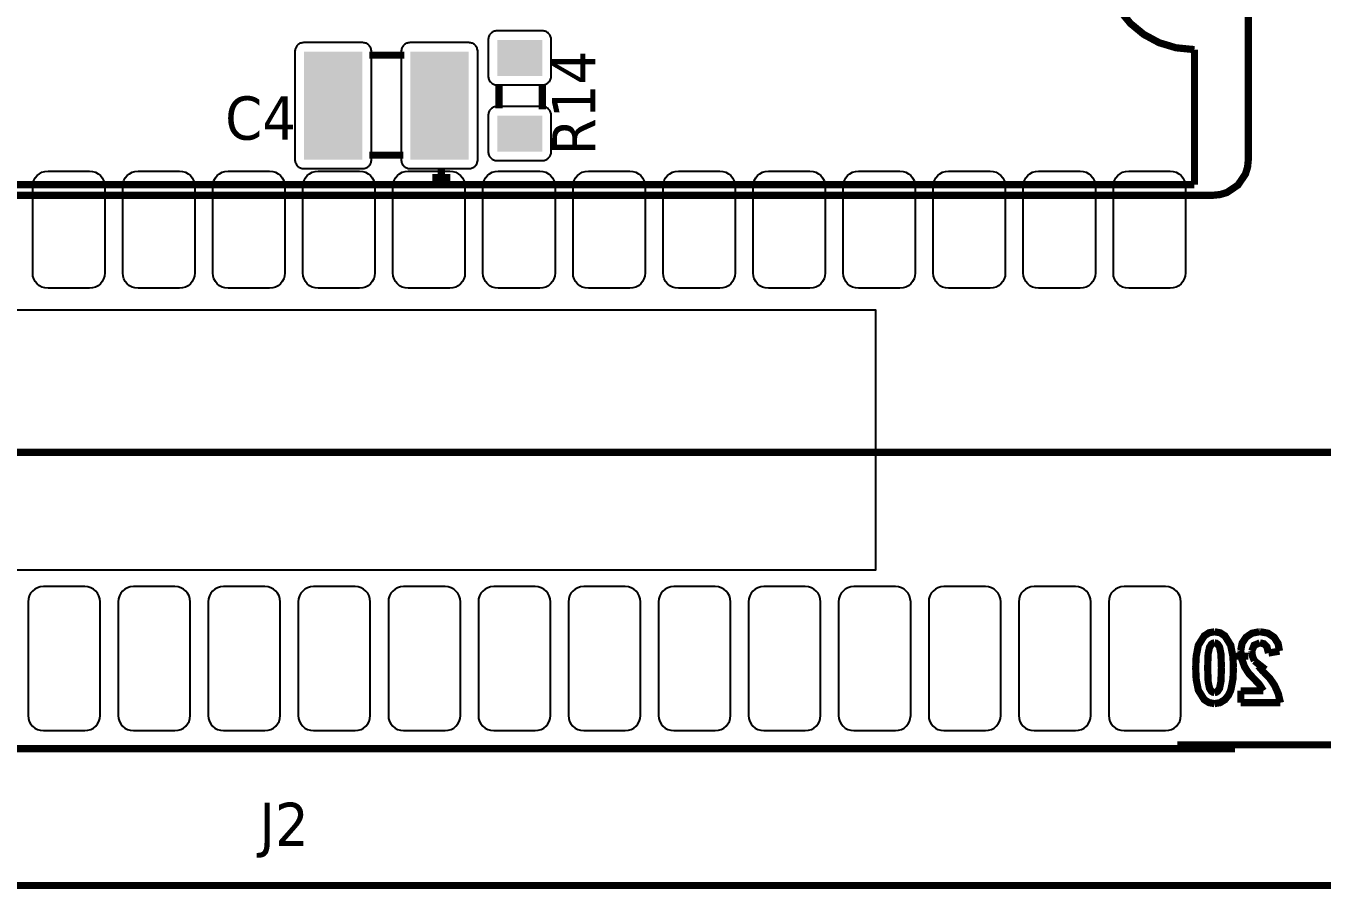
# Model space of a CAD drawing. Header units: millimetres. Extents: x 123.5 to 144.3, y 105.4 to 121.6.
# Drawn here: x 132.627 to 135.161, y 109.284 to 110.971 of the extents above; entities that cross this region are included whole.
import ezdxf

# ---------------------------------------------------------------- set-up
doc = ezdxf.new("R2010")
doc.units = ezdxf.units.MM
doc.layers.add('DESC', color=250, linetype='Continuous')
doc.styles.get("Standard").update_dxf_attribs({"font": 'tahoma.ttf'})

# ---------------------------------------------------------------- blocks, each defined once
blk = doc.blocks.new('RPAD')
blk.add_trace([(-0.5, -0.5), (-0.5, 0.5), (0.5, -0.5), (0.5, 0.5)])
blk = doc.blocks.new('HornoCardV2')
at = {"const_width": 0.008}
for points in [[(152.3848, 109.7537), (146.6182, 109.7537), (146.6182, 112.7712), (152.3848, 112.7712), (152.3848, 109.7537)], [(152.3848, 109.7537), (146.6182, 109.7537), (146.6182, 112.7712), (152.3848, 112.7712), (152.3848, 109.7537)], [(152.3848, 109.7537), (146.6182, 109.7537), (146.6182, 112.7712), (152.3848, 112.7712), (152.3848, 109.7537)], [(151.1608, 112.0163), (151.1608, 110.5596), (151.16, 110.5516), (151.1577, 110.5441), (151.1494, 110.5317), (151.1369, 110.5233), (151.1294, 110.5211), (151.1214, 110.5203), (148.4049, 110.5203)], [(151.1608, 112.0163), (151.1608, 110.5596), (151.16, 110.5516), (151.1577, 110.5441), (151.1494, 110.5317), (151.1369, 110.5233), (151.1294, 110.5211), (151.1214, 110.5203), (148.4049, 110.5203)], [(151.1608, 112.0163), (151.1608, 110.5596), (151.16, 110.5516), (151.1577, 110.5441), (151.1494, 110.5317), (151.1369, 110.5233), (151.1294, 110.5211), (151.1214, 110.5203), (148.4049, 110.5203)], [(151.001, 110.7821), (151.003, 110.7617), (151.0087, 110.7428), (151.0179, 110.7258), (151.03, 110.7111), (151.0447, 110.699), (151.0617, 110.6898), (151.0806, 110.6841), (151.101, 110.6821)], [(151.001, 110.7821), (151.003, 110.7617), (151.0087, 110.7428), (151.0179, 110.7258), (151.03, 110.7111), (151.0447, 110.699), (151.0617, 110.6898), (151.0806, 110.6841), (151.101, 110.6821)], [(151.001, 110.7821), (151.003, 110.7617), (151.0087, 110.7428), (151.0179, 110.7258), (151.03, 110.7111), (151.0447, 110.699), (151.0617, 110.6898), (151.0806, 110.6841), (151.101, 110.6821)], [(150.1847, 110.6759), (150.2237, 110.6759)], [(150.1847, 110.6759), (150.2237, 110.6759)], [(150.1847, 110.6759), (150.2237, 110.6759)], [(151.101, 110.6821), (151.101, 110.5321)], [(151.101, 110.6821), (151.101, 110.5321)], [(151.101, 110.6821), (151.101, 110.5321)], [(150.3288, 110.6439), (150.3288, 110.6169)], [(150.3288, 110.6439), (150.3288, 110.6169)], [(150.3288, 110.6439), (150.3288, 110.6169)], [(150.3768, 110.6439), (150.3768, 110.6159)], [(150.3768, 110.6439), (150.3768, 110.6159)], [(150.3768, 110.6439), (150.3768, 110.6159)], [(150.1847, 110.5649), (150.2227, 110.5649)], [(150.1847, 110.5649), (150.2227, 110.5649)], [(150.1847, 110.5649), (150.2227, 110.5649)], [(150.2647, 110.5499), (150.2647, 110.5299)], [(150.2647, 110.5499), (150.2647, 110.5299)], [(150.2647, 110.5499), (150.2647, 110.5299)], [(151.101, 110.5321), (149.101, 110.5321)], [(151.101, 110.5321), (149.101, 110.5321)], [(151.101, 110.5321), (149.101, 110.5321)], [(150.2547, 110.5399), (150.2747, 110.5399)], [(150.2547, 110.5399), (150.2747, 110.5399)], [(150.2547, 110.5399), (150.2747, 110.5399)], [(151.4757, 110.2348), (148.0505, 110.2348)], [(151.4757, 110.2348), (148.0505, 110.2348)], [(151.4757, 110.2348), (148.0505, 110.2348)], [(151.1234, 110.0355), (151.1172, 110.0344), (151.1119, 110.031), (151.1053, 110.0205), (151.1029, 110.0081), (151.1024, 109.9956)], [(151.1234, 110.0355), (151.1172, 110.0344), (151.1119, 110.031), (151.1053, 110.0205), (151.1029, 110.0081), (151.1024, 109.9956)], [(151.1234, 110.0355), (151.1172, 110.0344), (151.1119, 110.031), (151.1053, 110.0205), (151.1029, 110.0081), (151.1024, 109.9956)], [(151.1443, 109.9957), (151.1437, 110.0082), (151.1413, 110.0205), (151.1348, 110.031), (151.1295, 110.0344), (151.1234, 110.0355)], [(151.1443, 109.9957), (151.1437, 110.0082), (151.1413, 110.0205), (151.1348, 110.031), (151.1295, 110.0344), (151.1234, 110.0355)], [(151.1443, 109.9957), (151.1437, 110.0082), (151.1413, 110.0205), (151.1348, 110.031), (151.1295, 110.0344), (151.1234, 110.0355)], [(151.1524, 110.0149), (151.154, 110.023), (151.1584, 110.0295), (151.1649, 110.0339), (151.173, 110.0355)], [(151.1524, 110.0149), (151.154, 110.023), (151.1584, 110.0295), (151.1649, 110.0339), (151.173, 110.0355)], [(151.1524, 110.0149), (151.154, 110.023), (151.1584, 110.0295), (151.1649, 110.0339), (151.173, 110.0355)], [(151.1734, 110.0355), (151.173, 110.0355)], [(151.1734, 110.0355), (151.173, 110.0355)], [(151.1734, 110.0355), (151.173, 110.0355)], [(151.1734, 110.0355), (151.1744, 110.0355)], [(151.1734, 110.0355), (151.1744, 110.0355)], [(151.1734, 110.0355), (151.1744, 110.0355)], [(151.1954, 110.0145), (151.1938, 110.0227), (151.1894, 110.0294), (151.1827, 110.0339), (151.1744, 110.0355)], [(151.1954, 110.0145), (151.1938, 110.0227), (151.1894, 110.0294), (151.1827, 110.0339), (151.1744, 110.0355)], [(151.1954, 110.0145), (151.1938, 110.0227), (151.1894, 110.0294), (151.1827, 110.0339), (151.1744, 110.0355)], [(151.1157, 109.9956), (151.1162, 110.011), (151.1178, 110.0185), (151.1199, 110.0217), (151.1215, 110.0228), (151.1233, 110.0232)], [(151.1157, 109.9956), (151.1162, 110.011), (151.1178, 110.0185), (151.1199, 110.0217), (151.1215, 110.0228), (151.1233, 110.0232)], [(151.1157, 109.9956), (151.1162, 110.011), (151.1178, 110.0185), (151.1199, 110.0217), (151.1215, 110.0228), (151.1233, 110.0232)], [(151.1233, 110.0232), (151.1252, 110.0228), (151.1268, 110.0217), (151.1289, 110.0185), (151.1304, 110.011), (151.131, 109.9956)], [(151.1233, 110.0232), (151.1252, 110.0228), (151.1268, 110.0217), (151.1289, 110.0185), (151.1304, 110.011), (151.131, 109.9956)], [(151.1233, 110.0232), (151.1252, 110.0228), (151.1268, 110.0217), (151.1289, 110.0185), (151.1304, 110.011), (151.131, 109.9956)], [(151.1524, 110.0149), (151.1525, 110.0136)], [(151.1524, 110.0149), (151.1525, 110.0136)], [(151.1524, 110.0149), (151.1525, 110.0136)], [(151.1525, 110.0136), (151.1538, 110.0046), (151.1568, 109.9964), (151.1614, 109.9892), (151.1673, 109.9831)], [(151.1525, 110.0136), (151.1538, 110.0046), (151.1568, 109.9964), (151.1614, 109.9892), (151.1673, 109.9831)], [(151.1525, 110.0136), (151.1538, 110.0046), (151.1568, 109.9964), (151.1614, 109.9892), (151.1673, 109.9831)], [(151.1647, 110.0141), (151.1673, 110.0206), (151.1737, 110.0232)], [(151.1647, 110.0141), (151.1673, 110.0206), (151.1737, 110.0232)], [(151.1647, 110.0141), (151.1673, 110.0206), (151.1737, 110.0232)], [(151.1647, 110.0141), (151.1648, 110.0128)], [(151.1647, 110.0141), (151.1648, 110.0128)], [(151.1647, 110.0141), (151.1648, 110.0128)], [(151.1737, 110.0232), (151.1782, 110.0222), (151.1814, 110.019), (151.1832, 110.0119)], [(151.1737, 110.0232), (151.1782, 110.0222), (151.1814, 110.019), (151.1832, 110.0119)], [(151.1737, 110.0232), (151.1782, 110.0222), (151.1814, 110.019), (151.1832, 110.0119)], [(151.1832, 110.0119), (151.1954, 110.014)], [(151.1832, 110.0119), (151.1954, 110.014)], [(151.1832, 110.0119), (151.1954, 110.014)], [(151.1954, 110.0145), (151.1954, 110.014)], [(151.1954, 110.0145), (151.1954, 110.014)], [(151.1954, 110.0145), (151.1954, 110.014)], [(151.1411, 110.0085), (151.1608, 110.0085)], [(151.1411, 110.0085), (151.1608, 110.0085)], [(151.1411, 110.0085), (151.1608, 110.0085)], [(151.1676, 110.0032), (151.1654, 110.0084), (151.1648, 110.0128)], [(151.1676, 110.0032), (151.1654, 110.0084), (151.1648, 110.0128)], [(151.1676, 110.0032), (151.1654, 110.0084), (151.1648, 110.0128)], [(151.1798, 109.9935), (151.1676, 110.0032)], [(151.1798, 109.9935), (151.1676, 110.0032)], [(151.1798, 109.9935), (151.1676, 110.0032)], [(151.1024, 109.9956), (151.1029, 109.983), (151.1053, 109.9707), (151.1119, 109.9601), (151.1172, 109.9568), (151.1233, 109.9557)], [(151.1024, 109.9956), (151.1029, 109.983), (151.1053, 109.9707), (151.1119, 109.9601), (151.1172, 109.9568), (151.1233, 109.9557)], [(151.1024, 109.9956), (151.1029, 109.983), (151.1053, 109.9707), (151.1119, 109.9601), (151.1172, 109.9568), (151.1233, 109.9557)], [(151.1233, 109.968), (151.1215, 109.9684), (151.1199, 109.9694), (151.1178, 109.9726), (151.1162, 109.9802), (151.1157, 109.9956)], [(151.1233, 109.968), (151.1215, 109.9684), (151.1199, 109.9694), (151.1178, 109.9726), (151.1162, 109.9802), (151.1157, 109.9956)], [(151.1233, 109.968), (151.1215, 109.9684), (151.1199, 109.9694), (151.1178, 109.9726), (151.1162, 109.9802), (151.1157, 109.9956)], [(151.1233, 109.9557), (151.1295, 109.9568), (151.1348, 109.9601), (151.1388, 109.965), (151.1414, 109.9707), (151.1438, 109.9831), (151.1443, 109.9957)], [(151.1233, 109.9557), (151.1295, 109.9568), (151.1348, 109.9601), (151.1388, 109.965), (151.1414, 109.9707), (151.1438, 109.9831), (151.1443, 109.9957)], [(151.1233, 109.9557), (151.1295, 109.9568), (151.1348, 109.9601), (151.1388, 109.965), (151.1414, 109.9707), (151.1438, 109.9831), (151.1443, 109.9957)], [(151.131, 109.9956), (151.1304, 109.9802), (151.1289, 109.9727), (151.1268, 109.9695), (151.1252, 109.9684), (151.1233, 109.968)], [(151.131, 109.9956), (151.1304, 109.9802), (151.1289, 109.9727), (151.1268, 109.9695), (151.1252, 109.9684), (151.1233, 109.968)], [(151.131, 109.9956), (151.1304, 109.9802), (151.1289, 109.9727), (151.1268, 109.9695), (151.1252, 109.9684), (151.1233, 109.968)], [(151.1779, 109.9906), (151.1719, 109.9975)], [(151.1779, 109.9906), (151.1719, 109.9975)], [(151.1779, 109.9906), (151.1719, 109.9975)], [(151.1965, 109.9567), (151.1941, 109.9667), (151.1901, 109.9758), (151.1847, 109.9838), (151.1779, 109.9906)], [(151.1965, 109.9567), (151.1941, 109.9667), (151.1901, 109.9758), (151.1847, 109.9838), (151.1779, 109.9906)], [(151.1965, 109.9567), (151.1941, 109.9667), (151.1901, 109.9758), (151.1847, 109.9838), (151.1779, 109.9906)], [(151.1525, 109.97), (151.1525, 109.9567)], [(151.1776, 109.97), (151.1525, 109.97)], [(151.1525, 109.97), (151.1525, 109.9567)], [(151.1776, 109.97), (151.1525, 109.97)], [(151.1525, 109.97), (151.1525, 109.9567)], [(151.1776, 109.97), (151.1525, 109.97)], [(151.1776, 109.97), (151.1729, 109.9772), (151.1673, 109.9831)], [(151.1776, 109.97), (151.1729, 109.9772), (151.1673, 109.9831)], [(151.1776, 109.97), (151.1729, 109.9772), (151.1673, 109.9831)], [(151.1525, 109.9567), (151.1965, 109.9567)], [(151.1525, 109.9567), (151.1965, 109.9567)], [(151.1525, 109.9567), (151.1965, 109.9567)], [(149.0459, 109.9057), (151.1459, 109.9057)], [(149.0459, 109.9057), (151.1459, 109.9057)], [(149.0459, 109.9057), (151.1459, 109.9057)], [(151.5938, 109.91), (151.082, 109.91)], [(151.5938, 109.91), (151.082, 109.91)], [(151.5938, 109.91), (151.082, 109.91)]]:
    blk.add_lwpolyline(points, dxfattribs=at)
for points in [[(150.3168, 110.6929), (150.3168, 110.6529), (150.3168, 110.6518), (150.317, 110.6508), (150.3172, 110.6499), (150.3175, 110.6489), (150.3179, 110.6481), (150.3184, 110.6472), (150.319, 110.6465), (150.3197, 110.6458), (150.3204, 110.6451), (150.3211, 110.6445), (150.3219, 110.644), (150.3228, 110.6436), (150.3237, 110.6433), (150.3247, 110.6431), (150.3257, 110.6429), (150.3268, 110.6429), (150.3768, 110.6429), (150.3778, 110.6429), (150.3788, 110.6431), (150.3798, 110.6433), (150.3807, 110.6436), (150.3816, 110.644), (150.3824, 110.6445), (150.3832, 110.6451), (150.3839, 110.6458), (150.3845, 110.6465), (150.3851, 110.6472), (150.3856, 110.6481), (150.386, 110.6489), (150.3863, 110.6499), (150.3866, 110.6508), (150.3867, 110.6518), (150.3868, 110.6529), (150.3868, 110.6929), (150.3867, 110.6939), (150.3866, 110.6949), (150.3863, 110.6959), (150.386, 110.6968), (150.3856, 110.6977), (150.3851, 110.6985), (150.3845, 110.6993), (150.3839, 110.7), (150.3832, 110.7006), (150.3824, 110.7012), (150.3816, 110.7017), (150.3807, 110.7021), (150.3798, 110.7024), (150.3788, 110.7027), (150.3778, 110.7028), (150.3768, 110.7029), (150.3268, 110.7029), (150.3257, 110.7028), (150.3247, 110.7027), (150.3237, 110.7024), (150.3228, 110.7021), (150.3219, 110.7017), (150.3211, 110.7012), (150.3204, 110.7006), (150.3197, 110.7), (150.319, 110.6993), (150.3184, 110.6985), (150.3179, 110.6977), (150.3175, 110.6968), (150.3172, 110.6959), (150.317, 110.6949), (150.3168, 110.6939), (150.3168, 110.6929)], [(150.1122, 110.5499), (150.1772, 110.5499), (150.1782, 110.5499), (150.1792, 110.5501), (150.1802, 110.5503), (150.1811, 110.5507), (150.182, 110.5511), (150.1828, 110.5516), (150.1836, 110.5521), (150.1843, 110.5528), (150.1849, 110.5535), (150.1855, 110.5543), (150.186, 110.5551), (150.1864, 110.556), (150.1867, 110.5569), (150.187, 110.5578), (150.1871, 110.5588), (150.1872, 110.5599), (150.1872, 110.6799), (150.1871, 110.6809), (150.187, 110.6819), (150.1867, 110.6829), (150.1864, 110.6838), (150.186, 110.6847), (150.1855, 110.6855), (150.1849, 110.6863), (150.1843, 110.687), (150.1836, 110.6876), (150.1828, 110.6882), (150.182, 110.6887), (150.1811, 110.6891), (150.1802, 110.6894), (150.1792, 110.6897), (150.1782, 110.6898), (150.1772, 110.6899), (150.1122, 110.6899), (150.1111, 110.6898), (150.1101, 110.6897), (150.1092, 110.6894), (150.1083, 110.6891), (150.1074, 110.6887), (150.1066, 110.6882), (150.1058, 110.6876), (150.1051, 110.687), (150.1044, 110.6863), (150.1039, 110.6855), (150.1034, 110.6847), (150.103, 110.6838), (150.1026, 110.6829), (150.1024, 110.6819), (150.1022, 110.6809), (150.1022, 110.6799), (150.1022, 110.5599), (150.1022, 110.5588), (150.1024, 110.5578), (150.1026, 110.5569), (150.103, 110.556), (150.1034, 110.5551), (150.1039, 110.5543), (150.1044, 110.5535), (150.1051, 110.5528), (150.1058, 110.5521), (150.1066, 110.5516), (150.1074, 110.5511), (150.1083, 110.5507), (150.1092, 110.5503), (150.1101, 110.5501), (150.1111, 110.5499), (150.1122, 110.5499)], [(150.2302, 110.5499), (150.2952, 110.5499), (150.2962, 110.5499), (150.2972, 110.5501), (150.2982, 110.5503), (150.2991, 110.5507), (150.3, 110.5511), (150.3008, 110.5516), (150.3016, 110.5521), (150.3023, 110.5528), (150.3029, 110.5535), (150.3035, 110.5543), (150.304, 110.5551), (150.3044, 110.556), (150.3047, 110.5569), (150.305, 110.5578), (150.3051, 110.5588), (150.3052, 110.5599), (150.3052, 110.6799), (150.3051, 110.6809), (150.305, 110.6819), (150.3047, 110.6829), (150.3044, 110.6838), (150.304, 110.6847), (150.3035, 110.6855), (150.3029, 110.6863), (150.3023, 110.687), (150.3016, 110.6876), (150.3008, 110.6882), (150.3, 110.6887), (150.2991, 110.6891), (150.2982, 110.6894), (150.2972, 110.6897), (150.2962, 110.6898), (150.2952, 110.6899), (150.2302, 110.6899), (150.2291, 110.6898), (150.2281, 110.6897), (150.2272, 110.6894), (150.2263, 110.6891), (150.2254, 110.6887), (150.2246, 110.6882), (150.2238, 110.6876), (150.2231, 110.687), (150.2224, 110.6863), (150.2219, 110.6855), (150.2214, 110.6847), (150.221, 110.6838), (150.2206, 110.6829), (150.2204, 110.6819), (150.2202, 110.6809), (150.2202, 110.6799), (150.2202, 110.5599), (150.2202, 110.5588), (150.2204, 110.5578), (150.2206, 110.5569), (150.221, 110.556), (150.2214, 110.5551), (150.2219, 110.5543), (150.2224, 110.5535), (150.2231, 110.5528), (150.2238, 110.5521), (150.2246, 110.5516), (150.2254, 110.5511), (150.2263, 110.5507), (150.2272, 110.5503), (150.2281, 110.5501), (150.2291, 110.5499), (150.2302, 110.5499)], [(150.3168, 110.6089), (150.3168, 110.5689), (150.3168, 110.5678), (150.317, 110.5668), (150.3172, 110.5659), (150.3175, 110.5649), (150.3179, 110.5641), (150.3184, 110.5632), (150.319, 110.5625), (150.3197, 110.5618), (150.3204, 110.5611), (150.3211, 110.5605), (150.3219, 110.56), (150.3228, 110.5596), (150.3237, 110.5593), (150.3247, 110.5591), (150.3257, 110.5589), (150.3268, 110.5589), (150.3768, 110.5589), (150.3778, 110.5589), (150.3788, 110.5591), (150.3798, 110.5593), (150.3807, 110.5596), (150.3816, 110.56), (150.3824, 110.5605), (150.3832, 110.5611), (150.3839, 110.5618), (150.3845, 110.5625), (150.3851, 110.5632), (150.3856, 110.5641), (150.386, 110.5649), (150.3863, 110.5659), (150.3866, 110.5668), (150.3867, 110.5678), (150.3868, 110.5689), (150.3868, 110.6089), (150.3867, 110.6099), (150.3866, 110.6109), (150.3863, 110.6119), (150.386, 110.6128), (150.3856, 110.6137), (150.3851, 110.6145), (150.3845, 110.6153), (150.3839, 110.616), (150.3832, 110.6166), (150.3824, 110.6172), (150.3816, 110.6177), (150.3807, 110.6181), (150.3798, 110.6184), (150.3788, 110.6187), (150.3778, 110.6188), (150.3768, 110.6189), (150.3268, 110.6189), (150.3257, 110.6188), (150.3247, 110.6187), (150.3237, 110.6184), (150.3228, 110.6181), (150.3219, 110.6177), (150.3211, 110.6172), (150.3204, 110.6166), (150.3197, 110.616), (150.319, 110.6153), (150.3184, 110.6145), (150.3179, 110.6137), (150.3175, 110.6128), (150.3172, 110.6119), (150.317, 110.6109), (150.3168, 110.6099), (150.3168, 110.6089)], [(149.828, 110.5471), (149.874, 110.5471), (149.8775, 110.5468), (149.8807, 110.5458), (149.8836, 110.5442), (149.8861, 110.5422), (149.8881, 110.5397), (149.8897, 110.5368), (149.8907, 110.5336), (149.891, 110.5301), (149.891, 110.4341), (149.8907, 110.4306), (149.8897, 110.4274), (149.8881, 110.4245), (149.8861, 110.422), (149.8836, 110.4199), (149.8807, 110.4184), (149.8775, 110.4174), (149.874, 110.4171), (149.828, 110.4171), (149.8245, 110.4174), (149.8213, 110.4184), (149.8184, 110.4199), (149.8159, 110.422), (149.8138, 110.4245), (149.8123, 110.4274), (149.8113, 110.4306), (149.811, 110.4341), (149.811, 110.5301), (149.8113, 110.5336), (149.8123, 110.5368), (149.8138, 110.5397), (149.8159, 110.5422), (149.8184, 110.5442), (149.8213, 110.5458), (149.8245, 110.5468), (149.828, 110.5471)], [(149.928, 110.5471), (149.974, 110.5471), (149.9775, 110.5468), (149.9807, 110.5458), (149.9836, 110.5442), (149.9861, 110.5422), (149.9881, 110.5397), (149.9897, 110.5368), (149.9907, 110.5336), (149.991, 110.5301), (149.991, 110.4341), (149.9907, 110.4306), (149.9897, 110.4274), (149.9881, 110.4245), (149.9861, 110.422), (149.9836, 110.4199), (149.9807, 110.4184), (149.9775, 110.4174), (149.974, 110.4171), (149.928, 110.4171), (149.9245, 110.4174), (149.9213, 110.4184), (149.9184, 110.4199), (149.9159, 110.422), (149.9138, 110.4245), (149.9123, 110.4274), (149.9113, 110.4306), (149.911, 110.4341), (149.911, 110.5301), (149.9113, 110.5336), (149.9123, 110.5368), (149.9138, 110.5397), (149.9159, 110.5422), (149.9184, 110.5442), (149.9213, 110.5458), (149.9245, 110.5468), (149.928, 110.5471)], [(150.028, 110.5471), (150.074, 110.5471), (150.0775, 110.5468), (150.0807, 110.5458), (150.0836, 110.5442), (150.0861, 110.5422), (150.0881, 110.5397), (150.0897, 110.5368), (150.0907, 110.5336), (150.091, 110.5301), (150.091, 110.4341), (150.0907, 110.4306), (150.0897, 110.4274), (150.0881, 110.4245), (150.0861, 110.422), (150.0836, 110.4199), (150.0807, 110.4184), (150.0775, 110.4174), (150.074, 110.4171), (150.028, 110.4171), (150.0245, 110.4174), (150.0213, 110.4184), (150.0184, 110.4199), (150.0159, 110.422), (150.0138, 110.4245), (150.0123, 110.4274), (150.0113, 110.4306), (150.011, 110.4341), (150.011, 110.5301), (150.0113, 110.5336), (150.0123, 110.5368), (150.0138, 110.5397), (150.0159, 110.5422), (150.0184, 110.5442), (150.0213, 110.5458), (150.0245, 110.5468), (150.028, 110.5471)], [(150.128, 110.5471), (150.174, 110.5471), (150.1775, 110.5468), (150.1807, 110.5458), (150.1836, 110.5442), (150.1861, 110.5422), (150.1881, 110.5397), (150.1897, 110.5368), (150.1907, 110.5336), (150.191, 110.5301), (150.191, 110.4341), (150.1907, 110.4306), (150.1897, 110.4274), (150.1881, 110.4245), (150.1861, 110.422), (150.1836, 110.4199), (150.1807, 110.4184), (150.1775, 110.4174), (150.174, 110.4171), (150.128, 110.4171), (150.1245, 110.4174), (150.1213, 110.4184), (150.1184, 110.4199), (150.1159, 110.422), (150.1138, 110.4245), (150.1123, 110.4274), (150.1113, 110.4306), (150.111, 110.4341), (150.111, 110.5301), (150.1113, 110.5336), (150.1123, 110.5368), (150.1138, 110.5397), (150.1159, 110.5422), (150.1184, 110.5442), (150.1213, 110.5458), (150.1245, 110.5468), (150.128, 110.5471)], [(150.228, 110.5471), (150.274, 110.5471), (150.2775, 110.5468), (150.2807, 110.5458), (150.2836, 110.5442), (150.2861, 110.5422), (150.2881, 110.5397), (150.2897, 110.5368), (150.2907, 110.5336), (150.291, 110.5301), (150.291, 110.4341), (150.2907, 110.4306), (150.2897, 110.4274), (150.2881, 110.4245), (150.2861, 110.422), (150.2836, 110.4199), (150.2807, 110.4184), (150.2775, 110.4174), (150.274, 110.4171), (150.228, 110.4171), (150.2245, 110.4174), (150.2213, 110.4184), (150.2184, 110.4199), (150.2159, 110.422), (150.2138, 110.4245), (150.2123, 110.4274), (150.2113, 110.4306), (150.211, 110.4341), (150.211, 110.5301), (150.2113, 110.5336), (150.2123, 110.5368), (150.2138, 110.5397), (150.2159, 110.5422), (150.2184, 110.5442), (150.2213, 110.5458), (150.2245, 110.5468), (150.228, 110.5471)], [(150.328, 110.5471), (150.374, 110.5471), (150.3775, 110.5468), (150.3807, 110.5458), (150.3836, 110.5442), (150.3861, 110.5422), (150.3881, 110.5397), (150.3897, 110.5368), (150.3907, 110.5336), (150.391, 110.5301), (150.391, 110.4341), (150.3907, 110.4306), (150.3897, 110.4274), (150.3881, 110.4245), (150.3861, 110.422), (150.3836, 110.4199), (150.3807, 110.4184), (150.3775, 110.4174), (150.374, 110.4171), (150.328, 110.4171), (150.3245, 110.4174), (150.3213, 110.4184), (150.3184, 110.4199), (150.3159, 110.422), (150.3138, 110.4245), (150.3123, 110.4274), (150.3113, 110.4306), (150.311, 110.4341), (150.311, 110.5301), (150.3113, 110.5336), (150.3123, 110.5368), (150.3138, 110.5397), (150.3159, 110.5422), (150.3184, 110.5442), (150.3213, 110.5458), (150.3245, 110.5468), (150.328, 110.5471)], [(150.428, 110.5471), (150.474, 110.5471), (150.4775, 110.5468), (150.4807, 110.5458), (150.4836, 110.5442), (150.4861, 110.5422), (150.4881, 110.5397), (150.4897, 110.5368), (150.4907, 110.5336), (150.491, 110.5301), (150.491, 110.4341), (150.4907, 110.4306), (150.4897, 110.4274), (150.4881, 110.4245), (150.4861, 110.422), (150.4836, 110.4199), (150.4807, 110.4184), (150.4775, 110.4174), (150.474, 110.4171), (150.428, 110.4171), (150.4245, 110.4174), (150.4213, 110.4184), (150.4184, 110.4199), (150.4159, 110.422), (150.4138, 110.4245), (150.4123, 110.4274), (150.4113, 110.4306), (150.411, 110.4341), (150.411, 110.5301), (150.4113, 110.5336), (150.4123, 110.5368), (150.4138, 110.5397), (150.4159, 110.5422), (150.4184, 110.5442), (150.4213, 110.5458), (150.4245, 110.5468), (150.428, 110.5471)], [(150.528, 110.5471), (150.574, 110.5471), (150.5775, 110.5468), (150.5807, 110.5458), (150.5836, 110.5442), (150.5861, 110.5422), (150.5881, 110.5397), (150.5897, 110.5368), (150.5907, 110.5336), (150.591, 110.5301), (150.591, 110.4341), (150.5907, 110.4306), (150.5897, 110.4274), (150.5881, 110.4245), (150.5861, 110.422), (150.5836, 110.4199), (150.5807, 110.4184), (150.5775, 110.4174), (150.574, 110.4171), (150.528, 110.4171), (150.5245, 110.4174), (150.5213, 110.4184), (150.5184, 110.4199), (150.5159, 110.422), (150.5138, 110.4245), (150.5123, 110.4274), (150.5113, 110.4306), (150.511, 110.4341), (150.511, 110.5301), (150.5113, 110.5336), (150.5123, 110.5368), (150.5138, 110.5397), (150.5159, 110.5422), (150.5184, 110.5442), (150.5213, 110.5458), (150.5245, 110.5468), (150.528, 110.5471)], [(150.628, 110.5471), (150.674, 110.5471), (150.6775, 110.5468), (150.6807, 110.5458), (150.6836, 110.5442), (150.6861, 110.5422), (150.6881, 110.5397), (150.6897, 110.5368), (150.6907, 110.5336), (150.691, 110.5301), (150.691, 110.4341), (150.6907, 110.4306), (150.6897, 110.4274), (150.6881, 110.4245), (150.6861, 110.422), (150.6836, 110.4199), (150.6807, 110.4184), (150.6775, 110.4174), (150.674, 110.4171), (150.628, 110.4171), (150.6245, 110.4174), (150.6213, 110.4184), (150.6184, 110.4199), (150.6159, 110.422), (150.6138, 110.4245), (150.6123, 110.4274), (150.6113, 110.4306), (150.611, 110.4341), (150.611, 110.5301), (150.6113, 110.5336), (150.6123, 110.5368), (150.6138, 110.5397), (150.6159, 110.5422), (150.6184, 110.5442), (150.6213, 110.5458), (150.6245, 110.5468), (150.628, 110.5471)], [(150.728, 110.5471), (150.774, 110.5471), (150.7775, 110.5468), (150.7807, 110.5458), (150.7836, 110.5442), (150.7861, 110.5422), (150.7881, 110.5397), (150.7897, 110.5368), (150.7907, 110.5336), (150.791, 110.5301), (150.791, 110.4341), (150.7907, 110.4306), (150.7897, 110.4274), (150.7881, 110.4245), (150.7861, 110.422), (150.7836, 110.4199), (150.7807, 110.4184), (150.7775, 110.4174), (150.774, 110.4171), (150.728, 110.4171), (150.7245, 110.4174), (150.7213, 110.4184), (150.7184, 110.4199), (150.7159, 110.422), (150.7138, 110.4245), (150.7123, 110.4274), (150.7113, 110.4306), (150.711, 110.4341), (150.711, 110.5301), (150.7113, 110.5336), (150.7123, 110.5368), (150.7138, 110.5397), (150.7159, 110.5422), (150.7184, 110.5442), (150.7213, 110.5458), (150.7245, 110.5468), (150.728, 110.5471)], [(150.828, 110.5471), (150.874, 110.5471), (150.8775, 110.5468), (150.8807, 110.5458), (150.8836, 110.5442), (150.8861, 110.5422), (150.8881, 110.5397), (150.8897, 110.5368), (150.8907, 110.5336), (150.891, 110.5301), (150.891, 110.4341), (150.8907, 110.4306), (150.8897, 110.4274), (150.8881, 110.4245), (150.8861, 110.422), (150.8836, 110.4199), (150.8807, 110.4184), (150.8775, 110.4174), (150.874, 110.4171), (150.828, 110.4171), (150.8245, 110.4174), (150.8213, 110.4184), (150.8184, 110.4199), (150.8159, 110.422), (150.8138, 110.4245), (150.8123, 110.4274), (150.8113, 110.4306), (150.811, 110.4341), (150.811, 110.5301), (150.8113, 110.5336), (150.8123, 110.5368), (150.8138, 110.5397), (150.8159, 110.5422), (150.8184, 110.5442), (150.8213, 110.5458), (150.8245, 110.5468), (150.828, 110.5471)], [(150.928, 110.5471), (150.974, 110.5471), (150.9775, 110.5468), (150.9807, 110.5458), (150.9836, 110.5442), (150.9861, 110.5422), (150.9881, 110.5397), (150.9897, 110.5368), (150.9907, 110.5336), (150.991, 110.5301), (150.991, 110.4341), (150.9907, 110.4306), (150.9897, 110.4274), (150.9881, 110.4245), (150.9861, 110.422), (150.9836, 110.4199), (150.9807, 110.4184), (150.9775, 110.4174), (150.974, 110.4171), (150.928, 110.4171), (150.9245, 110.4174), (150.9213, 110.4184), (150.9184, 110.4199), (150.9159, 110.422), (150.9138, 110.4245), (150.9123, 110.4274), (150.9113, 110.4306), (150.911, 110.4341), (150.911, 110.5301), (150.9113, 110.5336), (150.9123, 110.5368), (150.9138, 110.5397), (150.9159, 110.5422), (150.9184, 110.5442), (150.9213, 110.5458), (150.9245, 110.5468), (150.928, 110.5471)], [(151.028, 110.5471), (151.074, 110.5471), (151.0775, 110.5468), (151.0807, 110.5458), (151.0836, 110.5442), (151.0861, 110.5422), (151.0881, 110.5397), (151.0897, 110.5368), (151.0907, 110.5336), (151.091, 110.5301), (151.091, 110.4341), (151.0907, 110.4306), (151.0897, 110.4274), (151.0881, 110.4245), (151.0861, 110.422), (151.0836, 110.4199), (151.0807, 110.4184), (151.0775, 110.4174), (151.074, 110.4171), (151.028, 110.4171), (151.0245, 110.4174), (151.0213, 110.4184), (151.0184, 110.4199), (151.0159, 110.422), (151.0138, 110.4245), (151.0123, 110.4274), (151.0113, 110.4306), (151.011, 110.4341), (151.011, 110.5301), (151.0113, 110.5336), (151.0123, 110.5368), (151.0138, 110.5397), (151.0159, 110.5422), (151.0184, 110.5442), (151.0213, 110.5458), (151.0245, 110.5468), (151.028, 110.5471)], [(149.8229, 109.9257), (149.8689, 109.9257), (149.8724, 109.9261), (149.8756, 109.927), (149.8785, 109.9286), (149.881, 109.9306), (149.883, 109.9331), (149.8846, 109.936), (149.8855, 109.9392), (149.8859, 109.9427), (149.8859, 110.0687), (149.8855, 110.0722), (149.8846, 110.0754), (149.883, 110.0783), (149.881, 110.0808), (149.8785, 110.0829), (149.8756, 110.0844), (149.8724, 110.0854), (149.8689, 110.0857), (149.8229, 110.0857), (149.8194, 110.0854), (149.8162, 110.0844), (149.8133, 110.0829), (149.8108, 110.0808), (149.8087, 110.0783), (149.8072, 110.0754), (149.8062, 110.0722), (149.8059, 110.0687), (149.8059, 109.9427), (149.8062, 109.9392), (149.8072, 109.936), (149.8087, 109.9331), (149.8108, 109.9306), (149.8133, 109.9286), (149.8162, 109.927), (149.8194, 109.9261), (149.8229, 109.9257)], [(149.9229, 109.9257), (149.9689, 109.9257), (149.9724, 109.9261), (149.9756, 109.927), (149.9785, 109.9286), (149.981, 109.9306), (149.983, 109.9331), (149.9846, 109.936), (149.9855, 109.9392), (149.9859, 109.9427), (149.9859, 110.0687), (149.9855, 110.0722), (149.9846, 110.0754), (149.983, 110.0783), (149.981, 110.0808), (149.9785, 110.0829), (149.9756, 110.0844), (149.9724, 110.0854), (149.9689, 110.0857), (149.9229, 110.0857), (149.9194, 110.0854), (149.9162, 110.0844), (149.9133, 110.0829), (149.9108, 110.0808), (149.9087, 110.0783), (149.9072, 110.0754), (149.9062, 110.0722), (149.9059, 110.0687), (149.9059, 109.9427), (149.9062, 109.9392), (149.9072, 109.936), (149.9087, 109.9331), (149.9108, 109.9306), (149.9133, 109.9286), (149.9162, 109.927), (149.9194, 109.9261), (149.9229, 109.9257)], [(150.0229, 109.9257), (150.0689, 109.9257), (150.0724, 109.9261), (150.0756, 109.927), (150.0785, 109.9286), (150.081, 109.9306), (150.083, 109.9331), (150.0846, 109.936), (150.0855, 109.9392), (150.0859, 109.9427), (150.0859, 110.0687), (150.0855, 110.0722), (150.0846, 110.0754), (150.083, 110.0783), (150.081, 110.0808), (150.0785, 110.0829), (150.0756, 110.0844), (150.0724, 110.0854), (150.0689, 110.0857), (150.0229, 110.0857), (150.0194, 110.0854), (150.0162, 110.0844), (150.0133, 110.0829), (150.0108, 110.0808), (150.0087, 110.0783), (150.0072, 110.0754), (150.0062, 110.0722), (150.0059, 110.0687), (150.0059, 109.9427), (150.0062, 109.9392), (150.0072, 109.936), (150.0087, 109.9331), (150.0108, 109.9306), (150.0133, 109.9286), (150.0162, 109.927), (150.0194, 109.9261), (150.0229, 109.9257)], [(150.1229, 109.9257), (150.1689, 109.9257), (150.1724, 109.9261), (150.1756, 109.927), (150.1785, 109.9286), (150.181, 109.9306), (150.183, 109.9331), (150.1846, 109.936), (150.1855, 109.9392), (150.1859, 109.9427), (150.1859, 110.0687), (150.1855, 110.0722), (150.1846, 110.0754), (150.183, 110.0783), (150.181, 110.0808), (150.1785, 110.0829), (150.1756, 110.0844), (150.1724, 110.0854), (150.1689, 110.0857), (150.1229, 110.0857), (150.1194, 110.0854), (150.1162, 110.0844), (150.1133, 110.0829), (150.1108, 110.0808), (150.1087, 110.0783), (150.1072, 110.0754), (150.1062, 110.0722), (150.1059, 110.0687), (150.1059, 109.9427), (150.1062, 109.9392), (150.1072, 109.936), (150.1087, 109.9331), (150.1108, 109.9306), (150.1133, 109.9286), (150.1162, 109.927), (150.1194, 109.9261), (150.1229, 109.9257)], [(150.2229, 109.9257), (150.2689, 109.9257), (150.2724, 109.9261), (150.2756, 109.927), (150.2785, 109.9286), (150.281, 109.9306), (150.283, 109.9331), (150.2846, 109.936), (150.2855, 109.9392), (150.2859, 109.9427), (150.2859, 110.0687), (150.2855, 110.0722), (150.2846, 110.0754), (150.283, 110.0783), (150.281, 110.0808), (150.2785, 110.0829), (150.2756, 110.0844), (150.2724, 110.0854), (150.2689, 110.0857), (150.2229, 110.0857), (150.2194, 110.0854), (150.2162, 110.0844), (150.2133, 110.0829), (150.2108, 110.0808), (150.2087, 110.0783), (150.2072, 110.0754), (150.2062, 110.0722), (150.2059, 110.0687), (150.2059, 109.9427), (150.2062, 109.9392), (150.2072, 109.936), (150.2087, 109.9331), (150.2108, 109.9306), (150.2133, 109.9286), (150.2162, 109.927), (150.2194, 109.9261), (150.2229, 109.9257)], [(150.3229, 109.9257), (150.3689, 109.9257), (150.3724, 109.9261), (150.3756, 109.927), (150.3785, 109.9286), (150.381, 109.9306), (150.383, 109.9331), (150.3846, 109.936), (150.3855, 109.9392), (150.3859, 109.9427), (150.3859, 110.0687), (150.3855, 110.0722), (150.3846, 110.0754), (150.383, 110.0783), (150.381, 110.0808), (150.3785, 110.0829), (150.3756, 110.0844), (150.3724, 110.0854), (150.3689, 110.0857), (150.3229, 110.0857), (150.3194, 110.0854), (150.3162, 110.0844), (150.3133, 110.0829), (150.3108, 110.0808), (150.3087, 110.0783), (150.3072, 110.0754), (150.3062, 110.0722), (150.3059, 110.0687), (150.3059, 109.9427), (150.3062, 109.9392), (150.3072, 109.936), (150.3087, 109.9331), (150.3108, 109.9306), (150.3133, 109.9286), (150.3162, 109.927), (150.3194, 109.9261), (150.3229, 109.9257)], [(150.4229, 109.9257), (150.4689, 109.9257), (150.4724, 109.9261), (150.4756, 109.927), (150.4785, 109.9286), (150.481, 109.9306), (150.483, 109.9331), (150.4846, 109.936), (150.4855, 109.9392), (150.4859, 109.9427), (150.4859, 110.0687), (150.4855, 110.0722), (150.4846, 110.0754), (150.483, 110.0783), (150.481, 110.0808), (150.4785, 110.0829), (150.4756, 110.0844), (150.4724, 110.0854), (150.4689, 110.0857), (150.4229, 110.0857), (150.4194, 110.0854), (150.4162, 110.0844), (150.4133, 110.0829), (150.4108, 110.0808), (150.4087, 110.0783), (150.4072, 110.0754), (150.4062, 110.0722), (150.4059, 110.0687), (150.4059, 109.9427), (150.4062, 109.9392), (150.4072, 109.936), (150.4087, 109.9331), (150.4108, 109.9306), (150.4133, 109.9286), (150.4162, 109.927), (150.4194, 109.9261), (150.4229, 109.9257)], [(150.5229, 109.9257), (150.5689, 109.9257), (150.5724, 109.9261), (150.5756, 109.927), (150.5785, 109.9286), (150.581, 109.9306), (150.583, 109.9331), (150.5846, 109.936), (150.5855, 109.9392), (150.5859, 109.9427), (150.5859, 110.0687), (150.5855, 110.0722), (150.5846, 110.0754), (150.583, 110.0783), (150.581, 110.0808), (150.5785, 110.0829), (150.5756, 110.0844), (150.5724, 110.0854), (150.5689, 110.0857), (150.5229, 110.0857), (150.5194, 110.0854), (150.5162, 110.0844), (150.5133, 110.0829), (150.5108, 110.0808), (150.5087, 110.0783), (150.5072, 110.0754), (150.5062, 110.0722), (150.5059, 110.0687), (150.5059, 109.9427), (150.5062, 109.9392), (150.5072, 109.936), (150.5087, 109.9331), (150.5108, 109.9306), (150.5133, 109.9286), (150.5162, 109.927), (150.5194, 109.9261), (150.5229, 109.9257)], [(150.6229, 109.9257), (150.6689, 109.9257), (150.6724, 109.9261), (150.6756, 109.927), (150.6785, 109.9286), (150.681, 109.9306), (150.683, 109.9331), (150.6846, 109.936), (150.6855, 109.9392), (150.6859, 109.9427), (150.6859, 110.0687), (150.6855, 110.0722), (150.6846, 110.0754), (150.683, 110.0783), (150.681, 110.0808), (150.6785, 110.0829), (150.6756, 110.0844), (150.6724, 110.0854), (150.6689, 110.0857), (150.6229, 110.0857), (150.6194, 110.0854), (150.6162, 110.0844), (150.6133, 110.0829), (150.6108, 110.0808), (150.6087, 110.0783), (150.6072, 110.0754), (150.6062, 110.0722), (150.6059, 110.0687), (150.6059, 109.9427), (150.6062, 109.9392), (150.6072, 109.936), (150.6087, 109.9331), (150.6108, 109.9306), (150.6133, 109.9286), (150.6162, 109.927), (150.6194, 109.9261), (150.6229, 109.9257)], [(150.7229, 109.9257), (150.7689, 109.9257), (150.7724, 109.9261), (150.7756, 109.927), (150.7785, 109.9286), (150.781, 109.9306), (150.783, 109.9331), (150.7846, 109.936), (150.7855, 109.9392), (150.7859, 109.9427), (150.7859, 110.0687), (150.7855, 110.0722), (150.7846, 110.0754), (150.783, 110.0783), (150.781, 110.0808), (150.7785, 110.0829), (150.7756, 110.0844), (150.7724, 110.0854), (150.7689, 110.0857), (150.7229, 110.0857), (150.7194, 110.0854), (150.7162, 110.0844), (150.7133, 110.0829), (150.7108, 110.0808), (150.7087, 110.0783), (150.7072, 110.0754), (150.7062, 110.0722), (150.7059, 110.0687), (150.7059, 109.9427), (150.7062, 109.9392), (150.7072, 109.936), (150.7087, 109.9331), (150.7108, 109.9306), (150.7133, 109.9286), (150.7162, 109.927), (150.7194, 109.9261), (150.7229, 109.9257)], [(150.8229, 109.9257), (150.8689, 109.9257), (150.8724, 109.9261), (150.8756, 109.927), (150.8785, 109.9286), (150.881, 109.9306), (150.883, 109.9331), (150.8846, 109.936), (150.8855, 109.9392), (150.8859, 109.9427), (150.8859, 110.0687), (150.8855, 110.0722), (150.8846, 110.0754), (150.883, 110.0783), (150.881, 110.0808), (150.8785, 110.0829), (150.8756, 110.0844), (150.8724, 110.0854), (150.8689, 110.0857), (150.8229, 110.0857), (150.8194, 110.0854), (150.8162, 110.0844), (150.8133, 110.0829), (150.8108, 110.0808), (150.8087, 110.0783), (150.8072, 110.0754), (150.8062, 110.0722), (150.8059, 110.0687), (150.8059, 109.9427), (150.8062, 109.9392), (150.8072, 109.936), (150.8087, 109.9331), (150.8108, 109.9306), (150.8133, 109.9286), (150.8162, 109.927), (150.8194, 109.9261), (150.8229, 109.9257)], [(150.9229, 109.9257), (150.9689, 109.9257), (150.9724, 109.9261), (150.9756, 109.927), (150.9785, 109.9286), (150.981, 109.9306), (150.983, 109.9331), (150.9846, 109.936), (150.9855, 109.9392), (150.9859, 109.9427), (150.9859, 110.0687), (150.9855, 110.0722), (150.9846, 110.0754), (150.983, 110.0783), (150.981, 110.0808), (150.9785, 110.0829), (150.9756, 110.0844), (150.9724, 110.0854), (150.9689, 110.0857), (150.9229, 110.0857), (150.9194, 110.0854), (150.9162, 110.0844), (150.9133, 110.0829), (150.9108, 110.0808), (150.9087, 110.0783), (150.9072, 110.0754), (150.9062, 110.0722), (150.9059, 110.0687), (150.9059, 109.9427), (150.9062, 109.9392), (150.9072, 109.936), (150.9087, 109.9331), (150.9108, 109.9306), (150.9133, 109.9286), (150.9162, 109.927), (150.9194, 109.9261), (150.9229, 109.9257)], [(151.0229, 109.9257), (151.0689, 109.9257), (151.0724, 109.9261), (151.0756, 109.927), (151.0785, 109.9286), (151.081, 109.9306), (151.083, 109.9331), (151.0846, 109.936), (151.0855, 109.9392), (151.0859, 109.9427), (151.0859, 110.0687), (151.0855, 110.0722), (151.0846, 110.0754), (151.083, 110.0783), (151.081, 110.0808), (151.0785, 110.0829), (151.0756, 110.0844), (151.0724, 110.0854), (151.0689, 110.0857), (151.0229, 110.0857), (151.0194, 110.0854), (151.0162, 110.0844), (151.0133, 110.0829), (151.0108, 110.0808), (151.0087, 110.0783), (151.0072, 110.0754), (151.0062, 110.0722), (151.0059, 110.0687), (151.0059, 109.9427), (151.0062, 109.9392), (151.0072, 109.936), (151.0087, 109.9331), (151.0108, 109.9306), (151.0133, 109.9286), (151.0162, 109.927), (151.0194, 109.9261), (151.0229, 109.9257)]]:
    blk.add_lwpolyline(points, close=True)
blk.add_lwpolyline([(149.469, 110.1042), (150.7473, 110.1042), (150.7473, 110.3928), (149.469, 110.3928), (149.469, 110.1042)])
for p, xscale, yscale, rotation in [((150.1447, 110.6199), -0.065, 0.12, 180), ((150.2627, 110.6199), -0.065, 0.12, 180), ((150.3518, 110.6729), -0.04, 0.05, 90), ((150.3518, 110.5889), -0.04, 0.05, 90)]:
    blk.add_blockref('RPAD', p, dxfattribs=dict(xscale=xscale, yscale=yscale, rotation=rotation))
at = {"width": 1.041667}
blk.add_text('R14', height=0.048, rotation=90, dxfattribs=at).set_placement((150.4358, 110.5649))
blk.add_text('R14', height=0.048, rotation=90, dxfattribs=at).set_placement((150.4358, 110.5649))
blk.add_text('R14', height=0.048, rotation=90, dxfattribs=at).set_placement((150.4358, 110.5649))
for s, p in [('C4', (150.0247, 110.5821)), ('C4', (150.0247, 110.5821)), ('C4', (150.0247, 110.5821)), ('J2', (150.0626, 109.7977)), ('J2', (150.0626, 109.7977)), ('J2', (150.0626, 109.7977))]:
    blk.add_text(s, height=0.048, dxfattribs=at).set_placement(p)

msp = doc.modelspace()

# ---------------------------------------------------------------- block references
at = {"layer": 'DESC', "xscale": 1.760616, "yscale": 1.760616, "zscale": 1.760616}
msp.add_blockref('HornoCardV2', (-131.119, -83.9435), dxfattribs=at)

doc.saveas('drawing.dxf')
